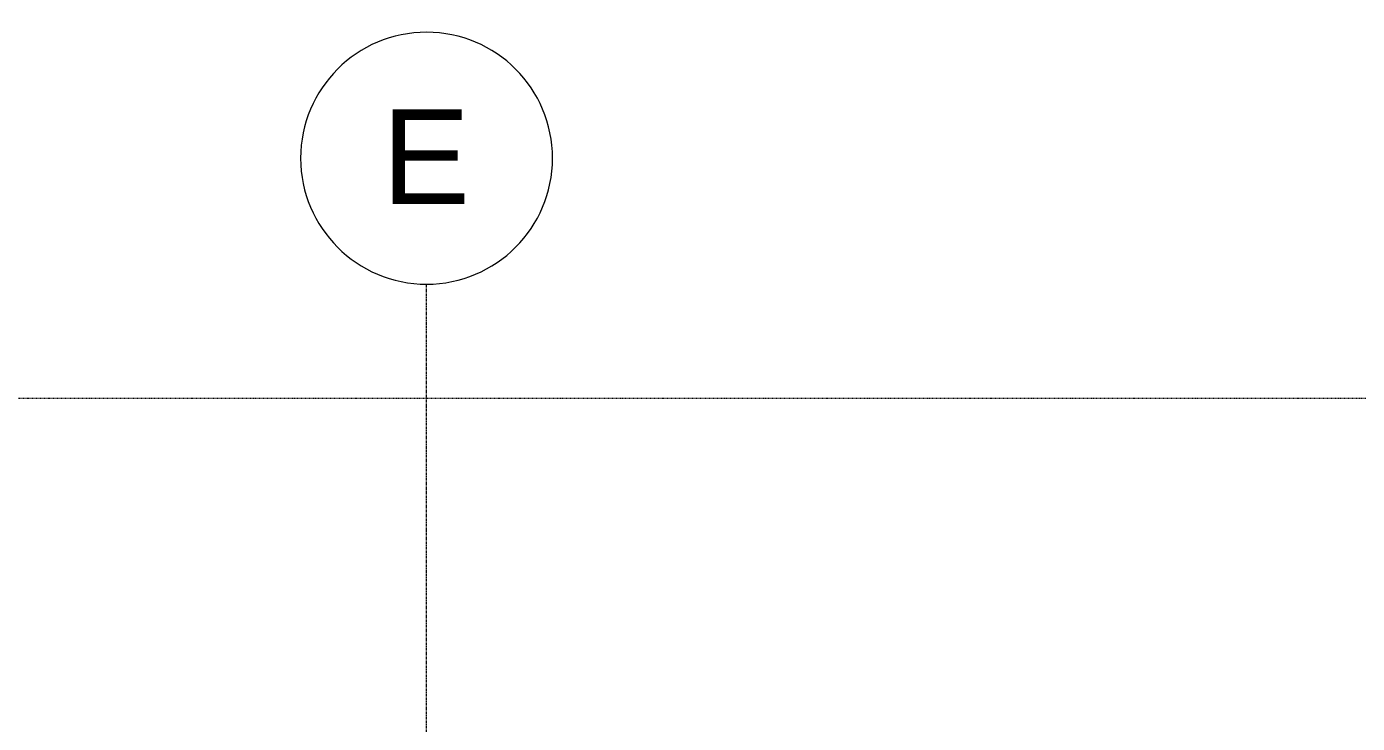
# Model space of a CAD drawing. Header units: inches. Extents: x 1352 to 6578, y -201 to 490.
# Drawn here: x 4771.5 to 5025.1, y 264.2 to 396.9 of the extents above; entities that cross this region are included whole.
import ezdxf

# ---------------------------------------------------------------- set-up
doc = ezdxf.new("R2010")
doc.units = ezdxf.units.IN
doc.header["$MEASUREMENT"] = 0
doc.linetypes.add('Aligning Line 1_8_', pattern=[0.25, 0.125, -0.125])
doc.linetypes.add('Grid Line 1_2_', pattern=[0.875, 0.5, -0.125, 0.125, -0.125])
for name, color, linetype, lineweight in [('G-ANNO-SYMB', 111, 'Aligning Line 1_8_', 9), ('S-GRID', 1, 'Continuous', 9), ('S-GRID-IDEN', 1, 'Continuous', 9)]:
    doc.layers.add(name, color=color, linetype=linetype, lineweight=lineweight)
doc.styles.add('Arial', font='arial.ttf', dxfattribs={"height": 18})

# ---------------------------------------------------------------- blocks, each defined once
blk = doc.blocks.new('Grid - Grid Head - Circle-50561-BUILDING SECTION - NORTH_SOUTH - LOOKING EAST AT MEZZANINE')
at = {"layer": 'S-GRID-IDEN'}
for start, end in [(360, 180), (180, 360)]:
    blk.add_arc((-10800.4, 371.84), 24, start, end, dxfattribs=at)

msp = doc.modelspace()

# ---------------------------------------------------------------- linework, layer by layer
at = {"layer": 'G-ANNO-SYMB'}
msp.add_line((4694.31177, 326.11531), (6355.86925, 326.11531), dxfattribs=at)
at = {"layer": 'S-GRID', "linetype": 'Grid Line 1_2_'}
msp.add_line((4847.70768, -92), (4847.70768, 347.8358), dxfattribs=at)

# ---------------------------------------------------------------- block references
at = {"layer": 'S-GRID-IDEN'}
msp.add_blockref('Grid - Grid Head - Circle-50561-BUILDING SECTION - NORTH_SOUTH - LOOKING EAST AT MEZZANINE', (15648.10307, 0), dxfattribs=at)

# ---------------------------------------------------------------- texts
at = {"layer": 'S-GRID-IDEN', "insert": (4839.19913, 381.12374), "char_height": 18, "width": 20.301, "attachment_point": 1, "style": 'Arial'}
msp.add_mtext('E', dxfattribs=at)

doc.saveas('drawing.dxf')
